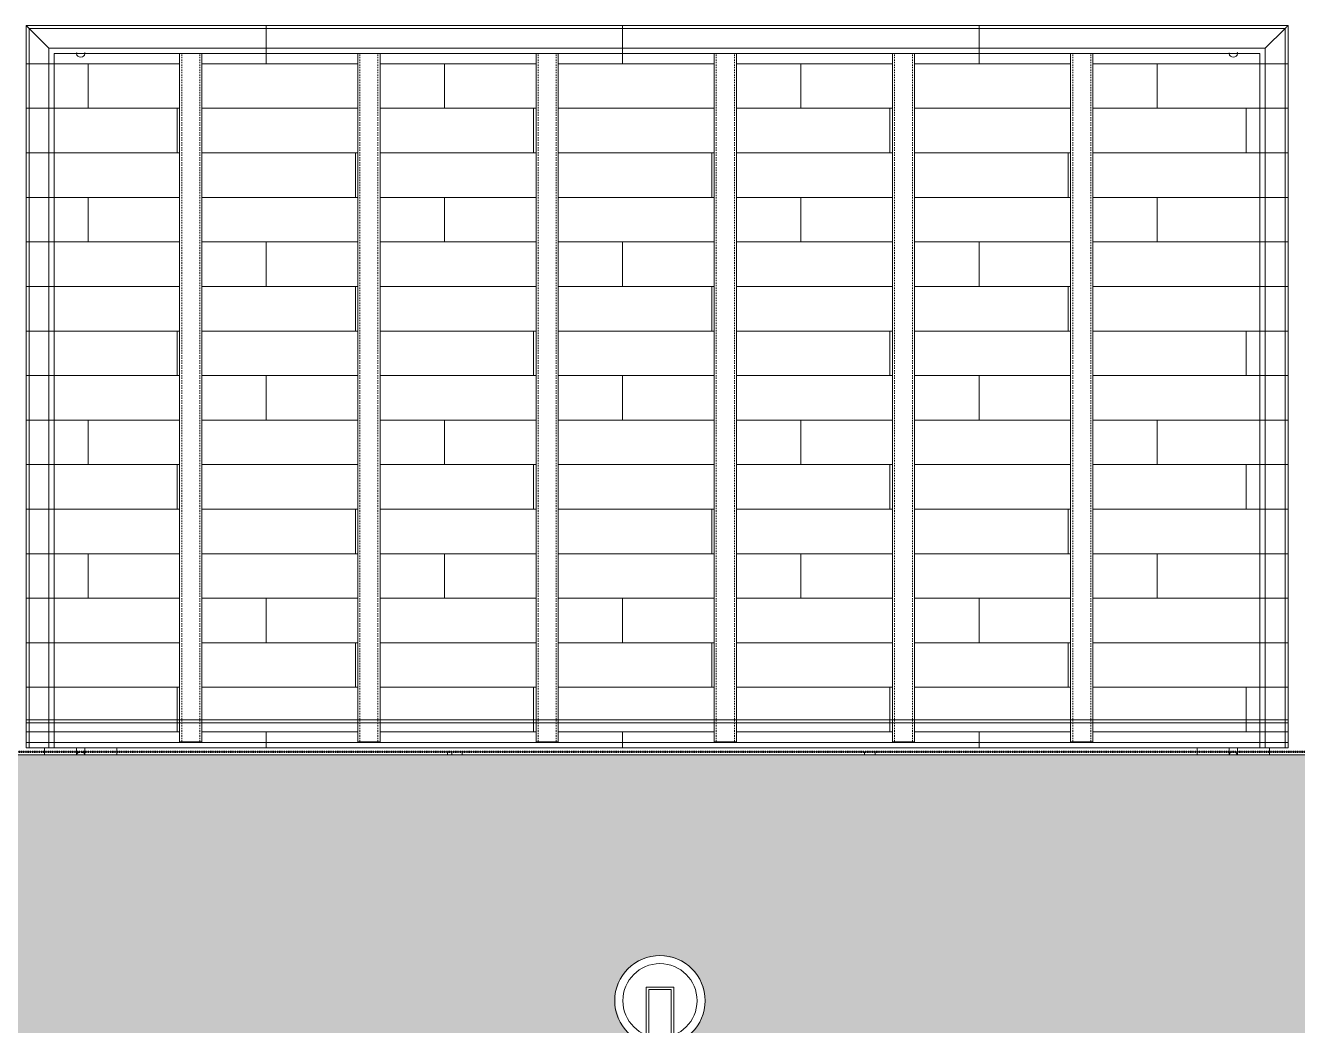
# Model space of a CAD drawing. Header units: inches. Extents: x -4235 to -464, y 9706 to 12338.
# Drawn here: x -3290.4 to -3176.2, y 12094 to 12183.8 of the extents above; entities that cross this region are included whole.
import ezdxf

# ---------------------------------------------------------------- set-up
doc = ezdxf.new("R2010")
doc.units = ezdxf.units.IN
doc.header["$MEASUREMENT"] = 0
doc.linetypes.add('Dash 1_16_', pattern=[0.125, 0.0625, -0.0625])
doc.linetypes.add('Hidden 1_8_', pattern=[0.1875, 0.125, -0.0625])
for name, color, linetype, lineweight in [('A-CLNG-3', 13, 'Continuous', 9), ('A-CLNG-PATT-1', 253, 'Continuous', 13), ('A-FLOR-3', 192, 'Continuous', 9), ('A-FLOR-PATT-1', 9, 'Continuous', 9), ('A-WALL-5', 113, 'Continuous', 9), ('C-PROP-LINE-1', 91, 'Dash 1_16_', 50), ('E-LITE-EQPM', 33, 'Continuous', 9), ('S-BEAM', 12, 'Continuous', 9), ('S-BEAM-1', 12, 'Hidden 1_8_', 9)]:
    doc.layers.add(name, color=color, linetype=linetype, lineweight=lineweight)

# ---------------------------------------------------------------- blocks, each defined once
blk = doc.blocks.new('VISA-OW2400-02-SASS - OW2400-L30K-MVOLT-V132-BACKGROUND - RCP - 1ST FLOOR')
at = {"layer": 'E-LITE-EQPM'}
for p, q in [((-3234.69, 12090.31), (-3234.69, 12097.46)), ((-3234.69, 12097.46), (-3232.19, 12097.46)), ((-3232.44, 12097.25), (-3234.44, 12097.25)), ((-3234.44, 12097.25), (-3234.44, 12091.47)), ((-3232.44, 12091.47), (-3232.44, 12097.25)), ((-3232.19, 12097.46), (-3232.19, 12090.31)), ((-3234.44, 12091.47), (-3232.44, 12091.47)), ((-3235.69, 12090.31), (-3235.69, 12090.56)), ((-3234.7, 12090.56), (-3235.69, 12090.56)), ((-3234.51, 12090.31), (-3234.39, 12090.75)), ((-3234.39, 12090.75), (-3232.48, 12090.75)), ((-3232.48, 12090.75), (-3232.36, 12090.31)), ((-3231.19, 12090.56), (-3232.18, 12090.56)), ((-3231.19, 12090.56), (-3231.19, 12090.31))]:
    blk.add_line(p, q, dxfattribs=at)
for radius, start, end in [(4.06, 90, 270), (3.33, 90, 270), (4.06, 270, 90), (3.33, 270, 90)]:
    blk.add_arc((-3233.44, 12096.25), radius, start, end, dxfattribs=at)
blk = doc.blocks.new('Walls 123 - Walls 1-2567745-BACKGROUND - RCP - 1ST FLOOR')
at = {"layer": 'A-WALL-5'}
for p, q in [((-3185.21, 12118.95), (-3185.21, 12118.59)), ((-3182.33, 12118.95), (-3182.33, 12118.59)), ((-3181.58, 12118.59), (-3181.58, 12118.95)), ((-3178.71, 12118.59), (-3178.71, 12118.95)), ((-3185.21, 12118.59), (-3185.21, 12118.35)), ((-3182.33, 12118.59), (-3182.33, 12118.35)), ((-3181.58, 12118.34), (-3181.58, 12118.59)), ((-3178.71, 12118.34), (-3178.71, 12118.59))]:
    blk.add_line(p, q, dxfattribs=at)
for centre, start_param, end_param in [((-3181.96, 12181.32), 2.994857, 3.141593), ((-3181.96, 12181.32), 3.19067, 6.234108), ((-3181.96, 12181.32), 0.094304, 0.261799), ((-3181.96, 12118.27), 2.698715, 2.879092), ((-3181.96, 12118.27), 2.356194, 2.61664), ((-3181.96, 12118.27), 2.094395, 2.354281), ((-3181.96, 12118.27), 1.832596, 2.092053), ((-3181.96, 12118.27), 1.696161, 1.829985), ((-3181.96, 12118.27), 1.570796, 1.696161), ((-3181.96, 12118.27), 1.445432, 1.568095), ((-3181.96, 12118.27), 1.308997, 1.445432), ((-3181.96, 12118.27), 1.047198, 1.30639), ((-3181.96, 12118.27), 0.785398, 1.044861), ((-3181.96, 12118.27), 0.523599, 0.783492), ((-3181.96, 12118.27), 0.261799, 0.522251)]:
    blk.add_ellipse(centre, major_axis=(0.375, 0), ratio=0.86769, start_param=start_param, end_param=end_param, dxfattribs=at)
blk = doc.blocks.new('Walls 124 - Walls 1-2567764-BACKGROUND - RCP - 1ST FLOOR')
at = {"layer": 'A-WALL-5'}
for p, q in [((-3288.7, 12118.95), (-3288.7, 12118.59)), ((-3285.83, 12118.95), (-3285.83, 12118.59)), ((-3285.08, 12118.59), (-3285.08, 12118.95)), ((-3282.2, 12118.59), (-3282.2, 12118.95)), ((-3288.7, 12118.59), (-3288.7, 12118.34)), ((-3285.83, 12118.59), (-3285.83, 12118.34)), ((-3285.08, 12118.34), (-3285.08, 12118.59)), ((-3282.2, 12118.34), (-3282.2, 12118.59))]:
    blk.add_line(p, q, dxfattribs=at)
for centre, start_param, end_param in [((-3285.45, 12181.32), 2.879793, 3.141593), ((-3285.45, 12181.32), 3.19067, 6.234108), ((-3285.45, 12181.32), 0, 0.261799), ((-3285.45, 12118.27), 2.698715, 2.879092), ((-3285.45, 12118.27), 2.356194, 2.61664), ((-3285.45, 12118.27), 2.094395, 2.354281), ((-3285.45, 12118.27), 1.832596, 2.092053), ((-3285.45, 12118.27), 1.696161, 1.829985), ((-3285.45, 12118.27), 1.570796, 1.696161), ((-3285.45, 12118.27), 1.445432, 1.568095), ((-3285.45, 12118.27), 1.308997, 1.445432), ((-3285.45, 12118.27), 1.047198, 1.30639), ((-3285.45, 12118.27), 0.785398, 1.044861), ((-3285.45, 12118.27), 0.523599, 0.783492), ((-3285.45, 12118.27), 0.261799, 0.512323)]:
    blk.add_ellipse(centre, major_axis=(0.375, 0), ratio=0.86769, start_param=start_param, end_param=end_param, dxfattribs=at)
blk = doc.blocks.new('Walls 125 - Walls 3-2567784-BACKGROUND - RCP - 1ST FLOOR')
at = {"layer": 'A-WALL-5'}
for p, q in [((-3290.36, 12183.84), (-3177.04, 12183.84)), ((-3290.36, 12121.48), (-3290.36, 12183.84)), ((-3177.04, 12183.84), (-3290.36, 12183.84)), ((-3290.36, 12183.84), (-3290.36, 12118.95)), ((-3290.36, 12183.84), (-3177.04, 12183.84)), ((-3290.36, 12121.48), (-3290.36, 12183.84)), ((-3290.09, 12183.57), (-3177.31, 12183.57)), ((-3290.09, 12183.57), (-3288.32, 12181.8)), ((-3288.32, 12181.8), (-3290.09, 12183.57)), ((-3290.09, 12183.57), (-3177.31, 12183.57)), ((-3290.09, 12121.48), (-3290.09, 12183.57)), ((-3290.09, 12121.48), (-3290.09, 12183.57)), ((-3179.08, 12181.8), (-3177.31, 12183.57)), ((-3177.31, 12183.57), (-3179.08, 12181.8)), ((-3177.31, 12183.57), (-3177.31, 12121.48)), ((-3177.31, 12183.57), (-3177.31, 12121.48)), ((-3177.04, 12183.84), (-3177.04, 12121.48)), ((-3177.04, 12183.84), (-3177.04, 12118.95)), ((-3177.04, 12183.84), (-3177.04, 12121.48)), ((-3288.32, 12181.8), (-3179.08, 12181.8)), ((-3288.32, 12181.8), (-3179.08, 12181.8)), ((-3288.32, 12121.48), (-3288.32, 12181.8)), ((-3288.32, 12121.48), (-3288.32, 12181.8)), ((-3179.08, 12181.8), (-3179.08, 12121.48)), ((-3179.08, 12181.8), (-3179.08, 12121.48)), ((-3285.83, 12181.31), (-3287.83, 12181.31)), ((-3287.83, 12181.31), (-3287.83, 12121.48)), ((-3287.83, 12181.31), (-3179.57, 12181.31)), ((-3287.83, 12118.95), (-3287.83, 12181.31)), ((-3285.08, 12181.31), (-3285.82, 12181.31)), ((-3276.57, 12181.31), (-3285.08, 12181.31)), ((-3276.38, 12181.31), (-3276.57, 12181.31)), ((-3274.76, 12181.31), (-3276.38, 12181.31)), ((-3274.57, 12181.31), (-3274.76, 12181.31)), ((-3260.57, 12181.31), (-3274.57, 12181.31)), ((-3260.38, 12181.31), (-3260.57, 12181.31)), ((-3258.76, 12181.31), (-3260.38, 12181.31)), ((-3258.57, 12181.31), (-3258.76, 12181.31)), ((-3244.57, 12181.31), (-3258.57, 12181.31)), ((-3244.38, 12181.31), (-3244.57, 12181.31)), ((-3242.76, 12181.31), (-3244.38, 12181.31)), ((-3242.57, 12181.31), (-3242.76, 12181.31)), ((-3228.57, 12181.31), (-3242.57, 12181.31)), ((-3228.38, 12181.31), (-3228.57, 12181.31)), ((-3226.76, 12181.31), (-3228.38, 12181.31)), ((-3226.57, 12181.31), (-3226.76, 12181.31)), ((-3212.57, 12181.31), (-3226.57, 12181.31)), ((-3212.38, 12181.31), (-3212.57, 12181.31)), ((-3210.76, 12181.31), (-3212.38, 12181.31)), ((-3210.57, 12181.31), (-3210.76, 12181.31)), ((-3196.57, 12181.31), (-3210.57, 12181.31)), ((-3196.38, 12181.31), (-3196.57, 12181.31)), ((-3194.76, 12181.31), (-3196.38, 12181.31)), ((-3194.57, 12181.31), (-3194.76, 12181.31)), ((-3182.33, 12181.31), (-3194.57, 12181.31)), ((-3181.59, 12181.31), (-3182.33, 12181.31)), ((-3179.57, 12181.31), (-3181.58, 12181.31)), ((-3179.57, 12118.95), (-3179.57, 12181.31)), ((-3179.57, 12181.31), (-3179.57, 12121.48)), ((-3290.36, 12121.48), (-3290.08, 12121.48)), ((-3290.36, 12121.48), (-3290.36, 12121.4)), ((-3290.36, 12121.47), (-3290.36, 12121.48)), ((-3290.36, 12121.48), (-3290.36, 12118.95)), ((-3290.36, 12121.48), (-3177.04, 12121.48)), ((-3290.36, 12121.21), (-3290.36, 12121.48)), ((-3290.36, 12121.45), (-3290.36, 12121.47)), ((-3290.36, 12121.4), (-3290.36, 12121.45)), ((-3290.36, 12119.44), (-3290.36, 12121.4)), ((-3290.36, 12121.4), (-3290.36, 12121.35)), ((-3290.36, 12121.35), (-3290.36, 12121.4)), ((-3290.36, 12119.44), (-3290.36, 12121.4)), ((-3290.36, 12121.35), (-3290.36, 12121.28)), ((-3290.36, 12121.21), (-3290.36, 12121.35)), ((-3290.36, 12121.28), (-3290.36, 12121.21)), ((-3290.36, 12121.21), (-3290.36, 12119.44)), ((-3290.36, 12119.44), (-3290.36, 12121.21)), ((-3290.36, 12121.21), (-3287.83, 12121.21)), ((-3290.36, 12121.21), (-3290.08, 12121.21)), ((-3290.36, 12119.44), (-3290.36, 12121.21)), ((-3290.22, 12121.48), (-3290.16, 12121.48)), ((-3290.16, 12121.48), (-3290.09, 12121.48)), ((-3290.09, 12118.95), (-3290.09, 12121.48)), ((-3290.09, 12121.21), (-3290.09, 12121.48)), ((-3290.09, 12119.44), (-3290.09, 12121.21)), ((-3290.08, 12121.48), (-3288.32, 12121.48)), ((-3290.08, 12121.48), (-3288.32, 12121.48)), ((-3290.08, 12121.21), (-3288.32, 12121.21)), ((-3288.32, 12121.48), (-3287.83, 12121.48)), ((-3288.32, 12121.48), (-3287.83, 12121.48)), ((-3288.32, 12118.95), (-3288.32, 12121.48)), ((-3288.32, 12118.95), (-3288.32, 12121.48)), ((-3288.32, 12121.21), (-3287.83, 12121.21)), ((-3287.83, 12121.48), (-3276.56, 12121.48)), ((-3287.83, 12121.48), (-3276.56, 12121.48)), ((-3287.83, 12121.4), (-3287.83, 12121.35)), ((-3287.83, 12121.35), (-3287.83, 12121.28)), ((-3287.83, 12121.28), (-3287.83, 12121.21)), ((-3287.83, 12121.21), (-3179.57, 12121.21)), ((-3287.83, 12121.21), (-3276.56, 12121.21)), ((-3287.83, 12121.21), (-3287.83, 12119.44)), ((-3274.57, 12121.48), (-3260.56, 12121.48)), ((-3274.57, 12121.48), (-3260.56, 12121.48)), ((-3274.57, 12121.21), (-3260.56, 12121.21)), ((-3258.57, 12121.48), (-3244.56, 12121.48)), ((-3258.57, 12121.48), (-3244.56, 12121.48)), ((-3258.57, 12121.21), (-3244.56, 12121.21)), ((-3242.57, 12121.48), (-3228.56, 12121.48)), ((-3242.57, 12121.48), (-3228.56, 12121.48)), ((-3242.57, 12121.21), (-3228.56, 12121.21)), ((-3226.57, 12121.48), (-3212.56, 12121.48)), ((-3226.57, 12121.48), (-3212.56, 12121.48)), ((-3226.57, 12121.21), (-3212.56, 12121.21)), ((-3210.57, 12121.48), (-3196.56, 12121.48)), ((-3210.57, 12121.48), (-3196.56, 12121.48)), ((-3210.57, 12121.21), (-3196.56, 12121.21)), ((-3194.57, 12121.48), (-3179.57, 12121.48)), ((-3194.57, 12121.48), (-3179.57, 12121.48)), ((-3194.57, 12121.21), (-3179.57, 12121.21)), ((-3179.57, 12121.48), (-3179.08, 12121.48)), ((-3179.57, 12121.48), (-3179.08, 12121.48)), ((-3179.57, 12121.4), (-3179.57, 12121.35)), ((-3179.57, 12121.34), (-3179.57, 12121.28)), ((-3179.57, 12121.28), (-3179.57, 12119.44)), ((-3179.57, 12121.21), (-3177.04, 12121.21)), ((-3179.57, 12121.21), (-3179.08, 12121.21)), ((-3179.08, 12121.48), (-3177.31, 12121.48)), ((-3179.08, 12121.48), (-3177.24, 12121.48)), ((-3179.08, 12121.48), (-3179.08, 12118.95)), ((-3179.08, 12121.48), (-3179.08, 12118.95)), ((-3179.08, 12121.21), (-3177.31, 12121.21)), ((-3177.31, 12121.48), (-3177.04, 12121.48)), ((-3177.31, 12121.48), (-3177.31, 12118.95)), ((-3177.31, 12121.48), (-3177.31, 12121.21)), ((-3177.31, 12121.21), (-3177.04, 12121.21)), ((-3177.31, 12121.21), (-3177.31, 12119.44)), ((-3177.24, 12121.48), (-3177.18, 12121.48)), ((-3177.04, 12118.95), (-3177.04, 12121.48)), ((-3177.04, 12121.48), (-3177.04, 12121.45)), ((-3177.04, 12121.47), (-3177.04, 12121.48)), ((-3177.04, 12121.48), (-3177.04, 12121.21)), ((-3177.04, 12121.45), (-3177.04, 12121.47)), ((-3177.04, 12121.45), (-3177.04, 12121.21)), ((-3177.04, 12121.4), (-3177.04, 12121.45)), ((-3177.04, 12121.28), (-3177.04, 12121.4)), ((-3177.04, 12121.4), (-3177.04, 12119.44)), ((-3177.04, 12121.4), (-3177.04, 12119.44)), ((-3177.04, 12121.21), (-3177.04, 12121.28)), ((-3177.04, 12121.21), (-3177.04, 12119.44)), ((-3177.04, 12119.44), (-3177.04, 12121.21)), ((-3177.04, 12121.21), (-3177.04, 12119.44)), ((-3290.36, 12118.95), (-3290.36, 12119.44)), ((-3290.36, 12118.95), (-3290.36, 12119.44)), ((-3290.36, 12118.95), (-3290.36, 12119.44)), ((-3177.04, 12118.95), (-3290.36, 12118.95)), ((-3290.23, 12118.95), (-3290.36, 12118.95)), ((-3290.36, 12118.95), (-3290.16, 12118.95)), ((-3287.83, 12118.95), (-3290.36, 12118.95)), ((-3290.34, 12119.44), (-3287.83, 12119.44)), ((-3290.34, 12119.44), (-3287.83, 12119.44)), ((-3290.28, 12118.95), (-3290.09, 12118.95)), ((-3290.28, 12118.95), (-3290.09, 12118.95)), ((-3290.09, 12118.95), (-3290.23, 12118.95)), ((-3290.16, 12118.95), (-3290.09, 12118.95)), ((-3290.09, 12118.95), (-3290.09, 12119.44)), ((-3288.32, 12118.95), (-3290.09, 12118.95)), ((-3290.09, 12118.95), (-3288.32, 12118.95)), ((-3290.08, 12118.95), (-3288.32, 12118.95)), ((-3290.08, 12118.95), (-3288.32, 12118.95)), ((-3288.32, 12118.95), (-3287.83, 12118.95)), ((-3288.32, 12118.95), (-3287.83, 12118.95)), ((-3287.83, 12119.44), (-3179.57, 12119.44)), ((-3287.83, 12119.44), (-3179.57, 12119.44)), ((-3287.83, 12119.44), (-3287.83, 12118.95)), ((-3287.83, 12118.95), (-3179.57, 12118.95)), ((-3179.57, 12119.44), (-3177.06, 12119.44)), ((-3179.57, 12119.44), (-3177.06, 12119.44)), ((-3179.57, 12119.44), (-3179.57, 12118.95)), ((-3179.57, 12118.95), (-3179.08, 12118.95)), ((-3177.04, 12118.95), (-3179.57, 12118.95)), ((-3179.57, 12118.95), (-3179.08, 12118.95)), ((-3179.08, 12118.95), (-3177.12, 12118.95)), ((-3179.08, 12118.95), (-3177.31, 12118.95)), ((-3177.31, 12118.95), (-3179.08, 12118.95)), ((-3179.08, 12118.95), (-3177.12, 12118.95)), ((-3177.31, 12119.44), (-3177.31, 12118.95)), ((-3177.31, 12118.95), (-3177.17, 12118.95)), ((-3177.05, 12118.95), (-3177.31, 12118.95)), ((-3177.17, 12118.95), (-3177.04, 12118.95)), ((-3177.04, 12118.95), (-3177.05, 12118.95)), ((-3177.04, 12119.44), (-3177.04, 12118.95)), ((-3177.04, 12119.44), (-3177.04, 12118.95)), ((-3177.04, 12119.44), (-3177.04, 12118.95))]:
    blk.add_line(p, q, dxfattribs=at)
for points, knots in [([(-3290.36, 12183.84), (-3290.36, 12183.84), (-3290.36, 12183.83), (-3290.34, 12183.82), (-3290.33, 12183.8), (-3290.31, 12183.79), (-3290.29, 12183.77), (-3290.28, 12183.76), (-3290.26, 12183.73), (-3290.23, 12183.71), (-3290.21, 12183.69), (-3290.19, 12183.67), (-3290.15, 12183.63), (-3290.11, 12183.59), (-3290.09, 12183.57)], [0, 0, 0, 0, 0.166667, 0.25, 0.333333, 0.416667, 0.458333, 0.5, 0.583333, 0.666667, 0.708333, 0.75, 0.833333, 1, 1, 1, 1]), ([(-3290.16, 12183.64), (-3290.17, 12183.65), (-3290.19, 12183.67), (-3290.22, 12183.7), (-3290.24, 12183.72), (-3290.26, 12183.74), (-3290.28, 12183.76), (-3290.29, 12183.77), (-3290.31, 12183.79), (-3290.33, 12183.8), (-3290.34, 12183.82), (-3290.35, 12183.83), (-3290.35, 12183.83)], [0.1666667, 0.1666667, 0.1666667, 0.1666667, 0.25, 0.3333333, 0.375, 0.4166667, 0.5, 0.5416667, 0.5833333, 0.6666667, 0.75, 0.8333333, 0.8333333, 0.8333333, 0.8333333]), ([(-3177.31, 12183.57), (-3177.29, 12183.59), (-3177.25, 12183.63), (-3177.2, 12183.67), (-3177.18, 12183.7), (-3177.16, 12183.72), (-3177.14, 12183.74), (-3177.12, 12183.76), (-3177.1, 12183.77), (-3177.09, 12183.79), (-3177.07, 12183.8), (-3177.06, 12183.82), (-3177.04, 12183.83), (-3177.04, 12183.84), (-3177.04, 12183.84)], [-1, -1, -1, -1, -0.833333, -0.75, -0.666667, -0.625, -0.583333, -0.5, -0.458333, -0.416667, -0.333333, -0.25, -0.166667, 0, 0, 0, 0]), ([(-3177.04, 12183.84), (-3177.04, 12183.84), (-3177.04, 12183.83), (-3177.06, 12183.82), (-3177.07, 12183.8), (-3177.09, 12183.79), (-3177.1, 12183.77), (-3177.12, 12183.76), (-3177.14, 12183.74), (-3177.16, 12183.72), (-3177.18, 12183.7), (-3177.2, 12183.67), (-3177.25, 12183.63), (-3177.29, 12183.59), (-3177.31, 12183.57)], [-1, -1, -1, -1, -0.833333, -0.75, -0.666667, -0.583333, -0.541667, -0.5, -0.416667, -0.375, -0.333333, -0.25, -0.166667, 0, 0, 0, 0])]:
    blk.add_open_spline(points, degree=3, knots=knots, dxfattribs=at)
for points in [[(-3290.35, 12183.83), (-3290.36, 12183.84), (-3290.36, 12183.84), (-3290.36, 12183.84)], [(-3290.09, 12183.57), (-3290.11, 12183.59), (-3290.14, 12183.61), (-3290.16, 12183.64)]]:
    blk.add_open_spline(points, degree=3, dxfattribs=at)
blk = doc.blocks.new('CISC HSS Rectangular_CSA G40_21_ - HS102x51x4_8-V138-BACKGROUND - RCP - 1ST FLOOR')
at = {"layer": 'S-BEAM'}
for p, q in [((-30.9, 1), (28.92, 1)), ((-30.9, 1), (-30.9, 0.62)), ((-30.9, 0.82), (-30.9, 1)), ((-30.9, 0.62), (-30.9, 0.82)), ((-30.9, 0.62), (-30.9, 0.81)), ((-30.9, 0.81), (-30.9, 0.76)), ((-30.9, 0.76), (-30.9, 0.62)), ((-30.9, 0.62), (-30.9, -0.62)), ((-30.9, 0.62), (-30.9, -0.62)), ((28.92, 1), (30.9, 1)), ((30.9, 0.62), (30.9, 1)), ((30.9, -0.62), (30.9, 0.62)), ((-30.9, -0.62), (-30.9, -1)), ((-30.9, -0.82), (-30.9, -0.62)), ((-30.9, -0.62), (-30.9, -0.81)), ((-30.9, -0.81), (-30.9, -0.62)), ((-30.9, -1), (-30.9, -0.82)), ((28.92, -1), (-30.9, -1)), ((30.9, -1), (28.92, -1)), ((30.9, -1), (30.9, -0.62))]:
    blk.add_line(p, q, dxfattribs=at)
at = {"layer": 'S-BEAM-1'}
for p, q in [((28.92, 0.81), (-30.9, 0.81)), ((30.9, 0.81), (28.92, 0.81)), ((28.92, -0.81), (-30.9, -0.81)), ((30.9, -0.81), (28.92, -0.81))]:
    blk.add_line(p, q, dxfattribs=at)
blk = doc.blocks.new('CISC HSS Rectangular_CSA G40_21_ - HS102x51x4_8-V139-BACKGROUND - RCP - 1ST FLOOR')
at = {"layer": 'S-BEAM'}
for p, q in [((-30.9, 1), (28.92, 1)), ((-30.9, 1), (-30.9, 0.62)), ((-30.9, 0.89), (-30.9, 1)), ((-30.9, 0.82), (-30.9, 0.89)), ((-30.9, 0.62), (-30.9, 0.82)), ((-30.9, 0.62), (-30.9, 0.81)), ((-30.9, 0.81), (-30.9, 0.62)), ((-30.9, 0.62), (-30.9, -0.62)), ((-30.9, 0.62), (-30.9, -0.62)), ((28.92, 1), (30.9, 1)), ((30.9, 0.62), (30.9, 1)), ((30.9, -0.62), (30.9, 0.62)), ((-30.9, -0.62), (-30.9, -1)), ((-30.9, -0.82), (-30.9, -0.62)), ((-30.9, -0.62), (-30.9, -0.81)), ((-30.9, -0.81), (-30.9, -0.62)), ((-30.9, -1), (-30.9, -0.82)), ((28.92, -1), (-30.9, -1)), ((30.9, -1), (28.92, -1)), ((30.9, -1), (30.9, -0.62))]:
    blk.add_line(p, q, dxfattribs=at)
at = {"layer": 'S-BEAM-1'}
for p, q in [((28.92, 0.81), (-30.9, 0.81)), ((30.9, 0.81), (28.92, 0.81)), ((28.92, -0.81), (-30.9, -0.81)), ((30.9, -0.81), (28.92, -0.81))]:
    blk.add_line(p, q, dxfattribs=at)
blk = doc.blocks.new('CISC HSS Rectangular_CSA G40_21_ - HS102x51x4_8-V140-BACKGROUND - RCP - 1ST FLOOR')
at = {"layer": 'S-BEAM'}
for p, q in [((-30.9, 1), (28.92, 1)), ((-30.9, 1), (-30.9, 0.62)), ((-30.9, 0.82), (-30.9, 1)), ((-30.9, 0.62), (-30.9, 0.82)), ((-30.9, 0.62), (-30.9, 0.81)), ((-30.9, 0.81), (-30.9, 0.62)), ((-30.9, 0.62), (-30.9, -0.62)), ((-30.9, 0.62), (-30.9, -0.62)), ((28.92, 1), (30.9, 1)), ((30.9, 0.62), (30.9, 1)), ((30.9, -0.62), (30.9, 0.62)), ((-30.9, -0.62), (-30.9, -1)), ((-30.9, -0.82), (-30.9, -0.62)), ((-30.9, -0.62), (-30.9, -0.81)), ((-30.9, -0.81), (-30.9, -0.62)), ((-30.9, -1), (-30.9, -0.82)), ((28.92, -1), (-30.9, -1)), ((30.9, -1), (28.92, -1)), ((30.9, -1), (30.9, -0.62))]:
    blk.add_line(p, q, dxfattribs=at)
at = {"layer": 'S-BEAM-1'}
for p, q in [((28.92, 0.81), (-30.9, 0.81)), ((30.9, 0.81), (28.92, 0.81)), ((28.92, -0.81), (-30.9, -0.81)), ((30.9, -0.81), (28.92, -0.81))]:
    blk.add_line(p, q, dxfattribs=at)
blk = doc.blocks.new('Family - ___-2835860-BACKGROUND - RCP - 1ST FLOOR')
at = {"layer": 'C-PROP-LINE-1'}
blk.add_line((-2636.92, 12118.59), (-3860.72, 12118.59), dxfattribs=at)
blk = doc.blocks.new('Family - ___-2835932-BACKGROUND - RCP - 1ST FLOOR')
at = {"layer": 'C-PROP-LINE-1'}
blk.add_line((-2067.92, 12118.59), (-3860.72, 12118.59), dxfattribs=at)

msp = doc.modelspace()

# ---------------------------------------------------------------- hatches: boundary and pattern name
at = {"layer": 'A-CLNG-PATT-1'}
h = msp.add_hatch(dxfattribs=at)
h.set_pattern_fill('FP_26', color=256, style=0, pattern_type=2)
h.set_pattern_definition([(180, (-1924.063, 10432.851), (5e-16, 4), []), (90, (-1924.063, 10432.851), (8, 8), [4, -28]), (90, (-1940.063, 10436.851), (8, 8), [4, -28])])
h.paths.add_polyline_path([(-3851.85, 9980.44), (-3759.65, 9980.44), (-3759.65, 10009.09), (-3770.72, 10009.09), (-3770.72, 10008.46), (-3808.75, 10008.46), (-3808.75, 10009.09), (-3831.82, 10009.09), (-3860.47, 9980.44)], flags=0)
h.paths.add_polyline_path([(-3681.65, 9980.44), (-2694.32, 9980.44), (-2694.32, 10009.09), (-2717.72, 10009.09), (-2717.72, 10008.09), (-2746.72, 10008.09), (-2746.72, 10009.09), (-2772.51, 10009.09), (-2772.51, 10008.46), (-2810.54, 10008.46), (-2810.54, 10009.09), (-2810.91, 10009.09), (-2810.91, 10008.46), (-2848.94, 10008.46), (-2848.94, 10009.09), (-2850.26, 10009.09), (-2850.26, 10008.18), (-2886.39, 10008.18), (-2886.39, 10009.09), (-2896.09, 10009.09), (-2896.09, 10009.02), (-2895.09, 10009.02), (-2895.09, 10008.22), (-2896.09, 10008.18), (-2896.09, 10006.37), (-2895.95, 10006.34), (-2894.73, 10005.64), (-2893.82, 10004.56), (-2893.34, 10003.11), (-2893.34, 10001.83), (-2893.82, 10000.5), (-2894.77, 9999.4), (-2895.95, 9998.72), (-2897.34, 9998.48), (-2898.72, 9998.72), (-2899.94, 9999.43), (-2900.85, 10000.5), (-2901.33, 10001.95), (-2901.33, 10003.24), (-2900.85, 10004.56), (-2899.9, 10005.66), (-2898.72, 10006.34), (-2898.59, 10006.37), (-2898.59, 10008.22), (-2899.59, 10008.22), (-2899.59, 10009.02), (-2898.59, 10009.02), (-2898.59, 10009.09), (-2972.46, 10009.09), (-2972.46, 10009.02), (-2971.46, 10009.02), (-2971.46, 10008.22), (-2972.46, 10008.22), (-2972.46, 10006.37), (-2972.32, 10006.34), (-2971.1, 10005.64), (-2970.2, 10004.56), (-2969.72, 10003.11), (-2969.72, 10001.83), (-2970.2, 10000.5), (-2971.14, 9999.4), (-2972.32, 9998.72), (-2973.71, 9998.48), (-2975.1, 9998.72), (-2976.32, 9999.43), (-2977.22, 10000.5), (-2977.71, 10001.95), (-2977.71, 10003.24), (-2977.22, 10004.56), (-2976.28, 10005.66), (-2975.1, 10006.34), (-2974.96, 10006.37), (-2974.96, 10008.22), (-2975.96, 10008.22), (-2975.96, 10009.02), (-2974.96, 10009.02), (-2974.96, 10009.09), (-2984.66, 10009.09), (-2984.66, 10008.18), (-3020.79, 10008.18), (-3020.79, 10009.09), (-3022.11, 10009.09), (-3022.11, 10008.46), (-3060.14, 10008.46), (-3060.14, 10009.09), (-3103.16, 10009.09), (-3103.16, 10008.09), (-3132.16, 10008.09), (-3132.16, 10009.09), (-3141.09, 10009.09), (-3141.09, 10008.09), (-3170.09, 10008.09), (-3170.09, 10009.09), (-3214.11, 10009.09), (-3214.11, 10008.46), (-3252.14, 10008.46), (-3252.14, 10009.09), (-3253.46, 10009.09), (-3253.46, 10008.18), (-3289.59, 10008.18), (-3289.59, 10009.09), (-3299.29, 10009.09), (-3299.29, 10009.02), (-3298.29, 10009.02), (-3298.29, 10008.22), (-3299.29, 10008.22), (-3299.29, 10006.37), (-3299.15, 10006.34), (-3297.93, 10005.64), (-3297.02, 10004.56), (-3296.54, 10003.11), (-3296.54, 10001.83), (-3297.09, 10000.42), (-3297.97, 9999.4), (-3299.15, 9998.72), (-3300.59, 9998.49), (-3301.92, 9998.72), (-3303.14, 9999.43), (-3304.05, 10000.5), (-3304.53, 10001.95), (-3304.53, 10003.24), (-3304.05, 10004.56), (-3303.1, 10005.66), (-3301.92, 10006.34), (-3301.79, 10006.37), (-3301.79, 10008.22), (-3302.79, 10008.22), (-3302.79, 10009.02), (-3301.79, 10009.02), (-3301.79, 10009.09), (-3367.4, 10009.09), (-3367.4, 10008.46), (-3405.42, 10008.46), (-3405.42, 10009.09), (-3479.69, 10009.09), (-3479.69, 10008.09), (-3508.69, 10008.09), (-3508.69, 10009.09), (-3681.65, 10009.09), (-3681.65, 9995.25)], flags=0)
h.paths.add_polyline_path([(-2687.42, 9980.44), (-2637.67, 9980.44), (-2637.67, 9998.05), (-2638.24, 9997.72), (-2639.62, 9997.48), (-2641.01, 9997.72), (-2642.23, 9998.43), (-2643.14, 9999.5), (-2643.62, 10000.95), (-2643.62, 10002.24), (-2643.14, 10003.56), (-2642.19, 10004.66), (-2641.01, 10005.34), (-2640.87, 10005.37), (-2640.87, 10007.22), (-2641.87, 10007.22), (-2641.87, 10008.02), (-2640.87, 10008.02), (-2640.87, 10008.09), (-2638.37, 10008.09), (-2638.37, 10008.02), (-2637.67, 10008.02), (-2637.67, 10009.09), (-2692.57, 10009.09), (-2692.57, 9980.44)], flags=0)
h.paths.add_polyline_path([(-2522.97, 9980.44), (-2067.8, 9980.44), (-2096.45, 10009.09), (-2119.71, 10009.09), (-2119.71, 10008.46), (-2157.74, 10008.46), (-2157.74, 10009.09), (-2273.31, 10009.09), (-2273.31, 10008.46), (-2311.34, 10008.46), (-2311.34, 10009.09), (-2312.66, 10009.09), (-2312.66, 10008.18), (-2348.79, 10008.18), (-2348.79, 10009.09), (-2358.49, 10009.09), (-2358.49, 10009.02), (-2357.49, 10009.02), (-2357.49, 10008.22), (-2358.49, 10008.22), (-2358.49, 10006.37), (-2358.35, 10006.34), (-2357.13, 10005.64), (-2356.22, 10004.56), (-2355.74, 10003.11), (-2355.74, 10001.83), (-2356.22, 10000.5), (-2357.17, 9999.4), (-2358.35, 9998.72), (-2359.74, 9998.48), (-2361.12, 9998.72), (-2362.34, 9999.43), (-2363.25, 10000.5), (-2363.73, 10001.95), (-2363.73, 10003.24), (-2363.25, 10004.56), (-2362.3, 10005.66), (-2361.12, 10006.34), (-2360.99, 10006.37), (-2360.99, 10008.22), (-2361.99, 10008.22), (-2361.99, 10009.02), (-2360.99, 10009.02), (-2360.99, 10009.09), (-2407.71, 10009.09), (-2407.71, 10008.46), (-2445.74, 10008.46), (-2445.74, 10009.09), (-2522.97, 10009.09), (-2522.97, 9989.06)], flags=0)
h.paths.add_polyline_path([(-3681.62, 9995.64), (-3681.62, 10008.64), (-3521.62, 10008.64), (-3521.62, 9995.64), (-3668.08, 9995.64)], flags=0)
h.paths.add_polyline_path([(-3412.12, 9995.64), (-3476.12, 9995.64), (-3476.12, 10008.64), (-3412.12, 10008.64), (-3412.12, 9996.98)], flags=0)
h.paths.add_polyline_path([(-2637.67, 10005.02), (-2637.68, 10007.22), (-2638.37, 10007.22), (-2638.37, 10005.37), (-2638.24, 10005.34)], flags=0)
h.paths.add_polyline_path([(-3375.14, 10822.49), (-3366.39, 10822.49), (-3366.39, 10823.4), (-3330.26, 10823.4), (-3330.26, 10822.49), (-3328.94, 10822.49), (-3328.94, 10823.11), (-3290.91, 10823.11), (-3290.91, 10822.49), (-3290.54, 10822.49), (-3290.54, 10823.11), (-3252.51, 10823.11), (-3252.51, 10822.49), (-3245.69, 10822.49), (-3245.69, 10823.49), (-3216.69, 10823.49), (-3216.69, 10822.49), (-3175.34, 10822.49), (-3175.34, 10823.11), (-3137.31, 10823.11), (-3137.31, 10822.49), (-3136.94, 10822.49), (-3136.94, 10823.11), (-3098.91, 10823.11), (-3098.91, 10822.49), (-3097.59, 10822.49), (-3097.59, 10823.4), (-3061.46, 10823.4), (-3061.46, 10822.49), (-3051.76, 10822.49), (-3051.76, 10822.56), (-3052.76, 10822.56), (-3052.76, 10823.36), (-3051.76, 10823.36), (-3051.76, 10825.21), (-3051.9, 10825.23), (-3053.12, 10825.94), (-3054.02, 10827.02), (-3054.51, 10828.47), (-3054.51, 10829.75), (-3054.02, 10831.07), (-3053.08, 10832.18), (-3051.82, 10832.87), (-3050.51, 10833.1), (-3049.12, 10832.86), (-3047.9, 10832.15), (-3047, 10831.07), (-3046.52, 10829.62), (-3046.52, 10828.34), (-3047, 10827.02), (-3047.94, 10825.92), (-3049.12, 10825.23), (-3049.26, 10825.21), (-3049.26, 10823.36), (-3048.26, 10823.36), (-3048.26, 10822.56), (-3049.26, 10822.56), (-3049.26, 10822.49), (-3019.49, 10822.49), (-3019.49, 10823.49), (-2990.49, 10823.49), (-2990.49, 10822.49), (-2983.34, 10822.49), (-2983.34, 10823.11), (-2945.31, 10823.11), (-2945.31, 10822.49), (-2879.39, 10822.49), (-2879.39, 10822.56), (-2880.39, 10822.56), (-2880.39, 10823.36), (-2879.39, 10823.36), (-2879.39, 10825.21), (-2879.52, 10825.23), (-2880.74, 10825.94), (-2881.65, 10827.02), (-2882.13, 10828.47), (-2882.13, 10829.75), (-2881.65, 10831.07), (-2880.7, 10832.18), (-2879.52, 10832.86), (-2878.14, 10833.1), (-2876.75, 10832.86), (-2875.53, 10832.15), (-2874.62, 10831.07), (-2874.14, 10829.62), (-2874.14, 10828.34), (-2874.62, 10827.02), (-2875.57, 10825.92), (-2876.75, 10825.23), (-2876.89, 10825.21), (-2876.89, 10823.36), (-2875.89, 10823.36), (-2875.89, 10822.56), (-2876.89, 10822.56), (-2876.89, 10822.49), (-2867.19, 10822.49), (-2867.19, 10823.4), (-2831.06, 10823.4), (-2831.06, 10822.49), (-2829.74, 10822.49), (-2829.74, 10823.11), (-2791.71, 10823.11), (-2791.71, 10822.49), (-2748.69, 10822.49), (-2748.69, 10823.49), (-2719.69, 10823.49), (-2719.69, 10822.49), (-2710.29, 10822.49), (-2710.29, 10823.49), (-2681.29, 10823.49), (-2681.29, 10822.49), (-2637.74, 10822.49), (-2637.74, 10823.11), (-2599.71, 10823.11), (-2599.71, 10822.49), (-2598.39, 10822.49), (-2598.39, 10823.4), (-2562.26, 10823.4), (-2562.26, 10822.49), (-2552.56, 10822.49), (-2552.56, 10822.56), (-2553.56, 10822.56), (-2553.56, 10823.36), (-2552.56, 10823.36), (-2552.56, 10825.21), (-2552.7, 10825.23), (-2553.92, 10825.94), (-2554.82, 10827.02), (-2555.31, 10828.47), (-2555.31, 10829.75), (-2554.82, 10831.07), (-2553.88, 10832.18), (-2552.7, 10832.86), (-2551.31, 10833.1), (-2549.92, 10832.86), (-2548.7, 10832.15), (-2547.8, 10831.07), (-2547.32, 10829.62), (-2547.32, 10828.34), (-2547.8, 10827.02), (-2548.74, 10825.92), (-2549.92, 10825.23), (-2550.06, 10825.21), (-2550.06, 10823.36), (-2549.06, 10823.36), (-2549.06, 10822.56), (-2550.06, 10822.56), (-2550.06, 10822.49), (-2445.74, 10822.49), (-2445.74, 10823.11), (-2407.71, 10823.11), (-2407.71, 10822.49), (-2407.34, 10822.49), (-2407.34, 10823.11), (-2369.31, 10823.11), (-2369.31, 10822.49), (-2361.17, 10822.49), (-2361.17, 10822.56), (-2362.17, 10822.56), (-2362.17, 10823.36), (-2361.17, 10823.36), (-2361.17, 10825.21), (-2361.31, 10825.23), (-2362.53, 10825.94), (-2363.44, 10827.02), (-2363.92, 10828.47), (-2363.92, 10829.75), (-2363.44, 10831.07), (-2362.49, 10832.18), (-2361.31, 10832.86), (-2359.92, 10833.1), (-2358.54, 10832.86), (-2357.32, 10832.15), (-2356.41, 10831.07), (-2355.93, 10829.62), (-2355.93, 10828.34), (-2356.41, 10827.02), (-2357.36, 10825.92), (-2358.54, 10825.23), (-2358.67, 10825.21), (-2358.67, 10823.36), (-2357.67, 10823.36), (-2357.67, 10822.56), (-2358.67, 10822.56), (-2358.67, 10822.49), (-2348.97, 10822.49), (-2348.97, 10823.4), (-2312.85, 10823.4), (-2312.85, 10822.49), (-2311.52, 10822.49), (-2311.52, 10823.11), (-2273.5, 10823.11), (-2273.5, 10822.49), (-2176.75, 10822.49), (-2176.75, 10823.11), (-2138.72, 10823.11), (-2138.72, 10822.49), (-2099.07, 10822.49), (-2099.01, 10822.64), (-2098.78, 10822.71), (-2097.89, 10822.76), (-2097.89, 10825.21), (-2098.86, 10825.28), (-2099.01, 10825.34), (-2099.07, 10825.49), (-2097.57, 10825.49), (-2097.57, 10851.14), (-3400.17, 10851.14), (-3400.17, 10822.49), (-3378.59, 10822.49), (-3378.59, 10822.56), (-3379.59, 10822.56), (-3379.59, 10823.36), (-3378.59, 10823.36), (-3378.59, 10825.21), (-3378.72, 10825.23), (-3379.94, 10825.94), (-3380.85, 10827.02), (-3381.33, 10828.47), (-3381.33, 10829.75), (-3380.85, 10831.07), (-3379.9, 10832.18), (-3378.72, 10832.86), (-3377.34, 10833.1), (-3375.95, 10832.86), (-3374.73, 10832.15), (-3373.82, 10831.07), (-3373.34, 10829.62), (-3373.34, 10828.34), (-3373.82, 10827.02), (-3374.77, 10825.92), (-3375.95, 10825.23), (-3376.09, 10825.21), (-3376.09, 10823.36), (-3375.09, 10823.36), (-3375.09, 10822.56), (-3376.09, 10822.56), (-3376.09, 10822.49), (-3375.16, 10822.49)], flags=0)
h.paths.add_polyline_path([(-2096.82, 10822.49), (-2096.45, 10822.49), (-2067.8, 10851.14), (-2096.82, 10851.14), (-2096.82, 10823.99), (-2097.57, 10823.99), (-2097.57, 10822.49)], flags=0)
h.paths.add_polyline_path([(-3400.17, 11247.64), (-2097.57, 11247.64), (-2097.57, 11273.29), (-2099.07, 11273.29), (-2099.01, 11273.44), (-2098.78, 11273.51), (-2097.89, 11273.56), (-2097.89, 11276.01), (-2098.86, 11276.08), (-2099.03, 11276.18), (-2099.07, 11276.29), (-2138.91, 11276.29), (-2138.91, 11275.66), (-2176.94, 11275.66), (-2176.94, 11276.29), (-2273.31, 11276.29), (-2273.31, 11275.66), (-2311.34, 11275.66), (-2311.34, 11276.29), (-2312.66, 11276.29), (-2312.66, 11275.38), (-2348.79, 11275.38), (-2348.79, 11276.29), (-2358.49, 11276.29), (-2358.49, 11276.22), (-2357.49, 11276.22), (-2357.49, 11275.42), (-2358.49, 11275.42), (-2358.49, 11273.57), (-2358.35, 11273.54), (-2357.13, 11272.84), (-2356.22, 11271.76), (-2355.74, 11270.31), (-2355.74, 11269.03), (-2356.22, 11267.7), (-2357.17, 11266.6), (-2358.35, 11265.92), (-2359.74, 11265.68), (-2361.12, 11265.92), (-2362.34, 11266.63), (-2363.25, 11267.7), (-2363.73, 11269.15), (-2363.73, 11270.44), (-2363.25, 11271.76), (-2362.3, 11272.86), (-2361.12, 11273.54), (-2360.99, 11273.57), (-2360.99, 11275.42), (-2361.99, 11275.42), (-2361.99, 11276.22), (-2360.99, 11276.22), (-2360.99, 11276.29), (-2407.71, 11276.29), (-2407.71, 11275.66), (-2445.74, 11275.66), (-2445.74, 11276.29), (-2550.06, 11276.29), (-2550.06, 11276.22), (-2549.06, 11276.22), (-2549.06, 11275.42), (-2550.06, 11275.42), (-2550.06, 11273.57), (-2549.92, 11273.54), (-2548.7, 11272.84), (-2547.8, 11271.76), (-2547.32, 11270.31), (-2547.32, 11269.03), (-2547.8, 11267.7), (-2548.74, 11266.6), (-2549.92, 11265.92), (-2551.31, 11265.68), (-2552.7, 11265.92), (-2553.92, 11266.63), (-2554.82, 11267.7), (-2555.31, 11269.15), (-2555.31, 11270.44), (-2554.82, 11271.76), (-2553.88, 11272.86), (-2552.7, 11273.54), (-2552.56, 11273.57), (-2552.56, 11275.42), (-2553.56, 11275.42), (-2553.56, 11276.22), (-2552.56, 11276.22), (-2552.56, 11276.29), (-2562.26, 11276.29), (-2562.26, 11275.38), (-2598.39, 11275.38), (-2598.39, 11276.29), (-2599.71, 11276.29), (-2599.71, 11275.66), (-2637.74, 11275.66), (-2637.74, 11276.29), (-2681.29, 11276.29), (-2681.29, 11275.29), (-2710.29, 11275.29), (-2710.29, 11276.29), (-2719.69, 11276.29), (-2719.69, 11275.29), (-2748.69, 11275.29), (-2748.69, 11276.29), (-2772.51, 11276.29), (-2772.51, 11275.66), (-2810.54, 11275.66), (-2810.54, 11276.29), (-2831.06, 11276.29), (-2831.06, 11275.38), (-2867.19, 11275.38), (-2867.19, 11276.29), (-2886.49, 11276.29), (-2886.49, 11276.22), (-2885.49, 11276.22), (-2885.49, 11275.42), (-2886.49, 11275.42), (-2886.49, 11273.57), (-2886.35, 11273.54), (-2885.13, 11272.84), (-2884.22, 11271.76), (-2883.74, 11270.31), (-2883.74, 11269.03), (-2884.22, 11267.7), (-2885.17, 11266.6), (-2886.35, 11265.92), (-2887.74, 11265.68), (-2889.12, 11265.92), (-2890.34, 11266.63), (-2891.25, 11267.7), (-2891.73, 11269.15), (-2891.73, 11270.44), (-2891.25, 11271.76), (-2890.3, 11272.86), (-2889.12, 11273.54), (-2888.99, 11273.57), (-2888.99, 11275.42), (-2889.99, 11275.42), (-2889.99, 11276.22), (-2888.99, 11276.22), (-2888.99, 11276.29), (-3023.37, 11276.29), (-3023.37, 11276.22), (-3022.37, 11276.22), (-3022.37, 11275.42), (-3023.37, 11275.42), (-3023.37, 11273.57), (-3023.24, 11273.54), (-3022.02, 11272.84), (-3021.11, 11271.76), (-3020.63, 11270.31), (-3020.63, 11269.03), (-3021.11, 11267.7), (-3022.06, 11266.6), (-3023.24, 11265.92), (-3024.62, 11265.68), (-3026.01, 11265.92), (-3027.3, 11266.7), (-3028.14, 11267.7), (-3028.62, 11269.15), (-3028.62, 11270.44), (-3028.14, 11271.76), (-3027.19, 11272.86), (-3026.01, 11273.54), (-3025.87, 11273.57), (-3025.87, 11275.42), (-3026.87, 11275.42), (-3026.87, 11276.22), (-3025.87, 11276.22), (-3025.87, 11276.29), (-3153.07, 11276.29), (-3153.07, 11276.22), (-3152.07, 11276.22), (-3152.07, 11275.42), (-3153.07, 11275.42), (-3153.07, 11273.57), (-3152.94, 11273.54), (-3151.72, 11272.84), (-3150.81, 11271.76), (-3150.33, 11270.31), (-3150.33, 11269.03), (-3150.81, 11267.7), (-3151.76, 11266.6), (-3152.94, 11265.92), (-3154.32, 11265.68), (-3155.71, 11265.92), (-3156.94, 11266.63), (-3157.84, 11267.7), (-3158.32, 11269.15), (-3158.32, 11270.44), (-3157.84, 11271.76), (-3156.89, 11272.86), (-3155.71, 11273.54), (-3155.57, 11273.57), (-3155.57, 11275.42), (-3156.57, 11275.42), (-3156.57, 11276.22), (-3155.57, 11276.22), (-3155.57, 11276.29), (-3284.77, 11276.29), (-3284.77, 11276.22), (-3283.77, 11276.22), (-3283.77, 11275.42), (-3284.77, 11275.42), (-3284.77, 11273.57), (-3284.64, 11273.54), (-3283.42, 11272.84), (-3282.51, 11271.76), (-3282.03, 11270.31), (-3282.03, 11269.03), (-3282.51, 11267.7), (-3283.46, 11266.6), (-3284.64, 11265.92), (-3286.02, 11265.68), (-3287.41, 11265.92), (-3288.63, 11266.63), (-3289.54, 11267.7), (-3290.02, 11269.15), (-3290.02, 11270.44), (-3289.52, 11271.79), (-3288.59, 11272.86), (-3287.41, 11273.54), (-3287.27, 11273.57), (-3287.27, 11275.42), (-3288.27, 11275.42), (-3288.27, 11276.22), (-3287.27, 11276.22), (-3287.27, 11276.29), (-3401.42, 11276.29), (-3401.42, 11247.64)], flags=0)
h.paths.add_polyline_path([(-2096.82, 11247.64), (-2067.8, 11247.64), (-2096.45, 11276.29), (-2097.57, 11276.29), (-2097.57, 11274.79), (-2096.82, 11274.79), (-2096.82, 11255.97)], flags=0)
h.paths.add_polyline_path([(-3830.32, 12089.69), (-3712.62, 12089.69), (-3712.62, 12090.31), (-3674.6, 12090.31), (-3674.6, 12089.69), (-3673.59, 12089.69), (-3673.59, 12090.6), (-3637.46, 12090.6), (-3637.46, 12089.69), (-3629.36, 12089.69), (-3629.36, 12090.69), (-3625.79, 12090.69), (-3625.79, 12092.41), (-3625.92, 12092.43), (-3627.14, 12093.14), (-3628.05, 12094.22), (-3628.53, 12095.67), (-3628.53, 12096.95), (-3628.05, 12098.27), (-3627.1, 12099.38), (-3625.92, 12100.06), (-3624.54, 12100.3), (-3623.08, 12100.02), (-3621.93, 12099.35), (-3621.02, 12098.27), (-3620.54, 12096.82), (-3620.54, 12095.54), (-3621.02, 12094.22), (-3621.97, 12093.12), (-3623.15, 12092.43), (-3623.29, 12092.41), (-3623.29, 12090.69), (-3600.36, 12090.69), (-3600.36, 12089.69), (-3559.15, 12089.69), (-3559.15, 12090.31), (-3521.12, 12090.31), (-3521.12, 12089.69), (-3405.42, 12089.69), (-3405.42, 12090.31), (-3367.4, 12090.31), (-3367.4, 12089.69), (-3349.36, 12089.69), (-3349.36, 12090.69), (-3320.36, 12090.69), (-3320.36, 12089.69), (-3290.54, 12089.69), (-3290.54, 12090.31), (-3252.51, 12090.31), (-3252.51, 12089.69), (-3252.14, 12089.69), (-3252.14, 12090.31), (-3235.69, 12090.31), (-3235.69, 12090.56), (-3234.69, 12090.56), (-3234.69, 12092.41), (-3234.83, 12092.43), (-3236.05, 12093.14), (-3236.95, 12094.22), (-3237.43, 12095.67), (-3237.43, 12096.95), (-3236.95, 12098.27), (-3236.01, 12099.38), (-3234.83, 12100.06), (-3233.44, 12100.3), (-3231.98, 12100.02), (-3230.83, 12099.35), (-3229.92, 12098.27), (-3229.44, 12096.82), (-3229.44, 12095.54), (-3229.92, 12094.22), (-3230.87, 12093.12), (-3232.05, 12092.43), (-3232.19, 12092.41), (-3232.19, 12090.56), (-3231.19, 12090.56), (-3231.19, 12090.31), (-3214.11, 12090.31), (-3214.11, 12089.69), (-3132.33, 12089.69), (-3132.33, 12090.69), (-3103.33, 12090.69), (-3103.33, 12089.69), (-3060.14, 12089.69), (-3060.14, 12090.31), (-3022.11, 12090.31), (-3022.11, 12089.69), (-3020.79, 12089.69), (-3020.79, 12090.6), (-2984.66, 12090.6), (-2984.66, 12089.69), (-2879.39, 12089.69), (-2879.39, 12089.76), (-2880.39, 12089.76), (-2880.39, 12090.56), (-2879.39, 12090.56), (-2879.39, 12092.41), (-2879.52, 12092.43), (-2880.74, 12093.14), (-2881.65, 12094.22), (-2882.13, 12095.67), (-2882.13, 12096.95), (-2881.65, 12098.27), (-2880.7, 12099.38), (-2879.52, 12100.06), (-2878.14, 12100.3), (-2876.68, 12100.02), (-2875.53, 12099.35), (-2874.62, 12098.27), (-2874.14, 12096.82), (-2874.14, 12095.54), (-2874.62, 12094.22), (-2875.57, 12093.12), (-2876.75, 12092.43), (-2876.89, 12092.41), (-2876.89, 12090.56), (-2875.89, 12090.56), (-2875.89, 12089.76), (-2876.89, 12089.76), (-2876.89, 12089.69), (-2867.19, 12089.69), (-2867.19, 12090.6), (-2831.06, 12090.6), (-2831.06, 12089.69), (-2829.55, 12089.69), (-2829.55, 12090.31), (-2791.52, 12090.31), (-2791.52, 12089.69), (-2791.34, 12089.69), (-2791.34, 12090.31), (-2753.31, 12090.31), (-2753.31, 12089.69), (-2746.76, 12089.69), (-2746.76, 12090.69), (-2717.76, 12090.69), (-2717.76, 12089.69), (-2702.26, 12089.69), (-2702.26, 12089.76), (-2703.26, 12089.76), (-2703.26, 12090.56), (-2702.26, 12090.56), (-2702.26, 12092.41), (-2702.4, 12092.43), (-2703.67, 12093.21), (-2704.52, 12094.22), (-2705.01, 12095.67), (-2705.01, 12096.95), (-2704.52, 12098.27), (-2703.58, 12099.38), (-2702.4, 12100.06), (-2701.01, 12100.3), (-2699.55, 12100.02), (-2698.4, 12099.35), (-2697.5, 12098.27), (-2697.02, 12096.82), (-2697.02, 12095.54), (-2697.5, 12094.22), (-2698.44, 12093.12), (-2699.62, 12092.43), (-2699.76, 12092.41), (-2699.76, 12090.56), (-2698.76, 12090.56), (-2698.76, 12089.76), (-2699.76, 12089.76), (-2699.76, 12089.69), (-2694.32, 12089.69), (-2694.32, 12118.34), (-3860.47, 12118.34), (-3831.82, 12089.69), (-3831.07, 12089.69)], flags=0)
h.paths.add_polyline_path([(-2692.57, 12089.69), (-2637.67, 12089.69), (-2637.67, 12118.34), (-2692.57, 12118.34), (-2692.57, 12092.61)], flags=0)
h.paths.add_polyline_path([(-2522.97, 12089.69), (-2484.14, 12089.69), (-2484.14, 12090.31), (-2446.11, 12090.31), (-2446.11, 12089.69), (-2407.34, 12089.69), (-2407.34, 12090.31), (-2369.31, 12090.31), (-2369.31, 12089.69), (-2360.99, 12089.69), (-2360.99, 12089.76), (-2361.99, 12089.76), (-2361.99, 12090.56), (-2360.99, 12090.56), (-2360.99, 12092.41), (-2361.12, 12092.43), (-2362.34, 12093.14), (-2363.25, 12094.22), (-2363.73, 12095.67), (-2363.73, 12096.95), (-2363.25, 12098.27), (-2362.3, 12099.38), (-2361.12, 12100.06), (-2359.74, 12100.3), (-2358.28, 12100.02), (-2357.13, 12099.35), (-2356.22, 12098.27), (-2355.74, 12096.82), (-2355.74, 12095.54), (-2356.22, 12094.22), (-2357.17, 12093.12), (-2358.35, 12092.43), (-2358.49, 12092.41), (-2358.49, 12090.56), (-2357.49, 12090.56), (-2357.49, 12089.76), (-2358.49, 12089.76), (-2358.49, 12089.69), (-2348.79, 12089.69), (-2348.79, 12090.6), (-2312.66, 12090.6), (-2312.66, 12089.69), (-2311.34, 12089.69), (-2311.34, 12090.31), (-2273.31, 12090.31), (-2273.31, 12089.69), (-2176.94, 12089.69), (-2176.94, 12090.31), (-2138.91, 12090.31), (-2138.91, 12089.69), (-2096.45, 12089.69), (-2067.8, 12118.34), (-2096.45, 12118.34), (-2096.45, 12093.69), (-2097.2, 12093.69), (-2097.2, 12118.34), (-2522.97, 12118.34), (-2522.97, 12089.75)], flags=0)
h.paths.add_polyline_path([(-3451.44, 12095.63), (-3451.64, 12095.58), (-3450.22, 12095.62), (-3451.4, 12095.63)], flags=0)
h.paths.add_polyline_path([(-3461.74, 12090.63), (-3462.76, 12090.63), (-3462.78, 12091.87), (-3462.82, 12092.13), (-3462.82, 12093.63), (-3466.57, 12093.63), (-3466.6, 12091.87), (-3466.63, 12091.73), (-3466.67, 12090.63), (-3475.26, 12090.63), (-3475.28, 12091.87), (-3475.32, 12092.13), (-3475.32, 12093.63), (-3477.76, 12093.65), (-3477.77, 12093.68), (-3479.94, 12093.71), (-3479.94, 12095.6), (-3475.32, 12095.63), (-3475.28, 12097.39), (-3475.26, 12097.45), (-3475.22, 12098.63), (-3473.49, 12098.63), (-3473.49, 12099.38), (-3469.64, 12099.38), (-3469.64, 12098.63), (-3466.63, 12098.63), (-3466.6, 12097.39), (-3466.57, 12097.13), (-3466.57, 12095.63), (-3462.82, 12095.63), (-3462.78, 12097.39), (-3462.76, 12097.45), (-3462.72, 12098.63), (-3460.99, 12098.63), (-3460.99, 12099.38), (-3457.14, 12099.38), (-3457.14, 12098.63), (-3454.13, 12098.63), (-3454.1, 12097.39), (-3454.07, 12097.13), (-3454.07, 12095.63), (-3449.44, 12095.59), (-3449.44, 12093.66), (-3454.07, 12093.63), (-3454.1, 12091.87), (-3454.13, 12091.73), (-3454.17, 12090.63), (-3461.64, 12090.63)], flags=0)
h.paths.add_polyline_path([(-3479.94, 12093.63), (-3479.94, 12093.64), (-3479.29, 12093.63)], flags=0)
h.paths.add_polyline_path([(-3477.63, 12093.68), (-3477.45, 12093.76), (-3477.16, 12094.01), (-3477.18, 12094.01), (-3477.62, 12093.69)], flags=0)
h.paths.add_polyline_path([(-3478.26, 12093.68), (-3478.6, 12093.88), (-3478.42, 12093.75), (-3478.27, 12093.69)], flags=0)
h.paths.add_polyline_path([(-3451.12, 12093.69), (-3450.88, 12093.8), (-3450.86, 12093.88), (-3451.12, 12093.69)], flags=0)
h.paths.add_polyline_path([(-3451.76, 12093.69), (-3452.08, 12093.87), (-3451.82, 12093.71), (-3451.76, 12093.69)], flags=0)
h.paths.add_polyline_path([(-3478.76, 12094.06), (-3478.92, 12094.41), (-3478.85, 12094.22), (-3478.77, 12094.07)], flags=0)
h.paths.add_polyline_path([(-3476.94, 12094.63), (-3476.98, 12094.9), (-3477.05, 12094.95), (-3476.97, 12094.72)], flags=0)
h.paths.add_polyline_path([(-3477.13, 12094.06), (-3476.98, 12094.36), (-3476.97, 12094.4), (-3476.97, 12094.54), (-3477.1, 12094.13)], flags=0)
h.paths.add_polyline_path([(-3452.44, 12094.63), (-3452.33, 12095.08), (-3452.42, 12094.83)], flags=0)
h.paths.add_polyline_path([(-3452.26, 12094.06), (-3452.41, 12094.4), (-3452.41, 12094.36), (-3452.31, 12094.13)], flags=0)
h.paths.add_polyline_path([(-3450.44, 12094.63), (-3450.54, 12095.04), (-3450.54, 12094.93), (-3450.45, 12094.64)], flags=0)
h.paths.add_polyline_path([(-3450.63, 12094.06), (-3450.51, 12094.3), (-3450.46, 12094.53), (-3450.52, 12094.41), (-3450.63, 12094.07)], flags=0)
h.paths.add_polyline_path([(-3478.94, 12094.63), (-3478.89, 12094.92), (-3478.94, 12094.68), (-3478.94, 12094.66)], flags=0)
h.paths.add_polyline_path([(-3477.14, 12095.22), (-3477.3, 12095.39), (-3477.45, 12095.45), (-3477.16, 12095.24)], flags=0)
h.paths.add_polyline_path([(-3478.74, 12095.22), (-3478.47, 12095.47), (-3478.73, 12095.25), (-3478.74, 12095.23)], flags=0)
h.paths.add_polyline_path([(-3452.23, 12095.23), (-3451.93, 12095.5), (-3452.08, 12095.39), (-3452.22, 12095.25)], flags=0)
h.paths.add_polyline_path([(-3450.65, 12095.23), (-3450.86, 12095.44), (-3451.06, 12095.56), (-3451.02, 12095.5), (-3450.66, 12095.23)], flags=0)
at = {"layer": 'A-FLOR-PATT-1'}
h = msp.add_hatch(dxfattribs=at)
h.set_pattern_fill('FP_14', color=256, style=0, pattern_type=2)
h.set_pattern_definition([(180, (-3284.795, 12240.389), (5e-16, 4), []), (90, (-3284.795, 12240.389), (8, 8), [4, -28]), (90, (-3300.795, 12244.389), (8, 8), [4, -28])])
h.paths.add_polyline_path([(-3290.35, 12118.95), (-3177.04, 12118.95), (-3177.07, 12183.84), (-3290.36, 12183.8), (-3290.36, 12118.95)], flags=0)
h.paths.add_polyline_path([(-3196.57, 12119.51), (-3196.57, 12181.31), (-3194.57, 12181.31), (-3194.57, 12119.51), (-3196.46, 12119.51)], flags=0)
h.paths.add_polyline_path([(-3274.68, 12119.51), (-3276.57, 12119.51), (-3276.57, 12181.31), (-3274.57, 12181.31), (-3274.57, 12119.51)], flags=0)
h.paths.add_polyline_path([(-3212.46, 12119.51), (-3212.57, 12119.51), (-3212.57, 12181.31), (-3210.57, 12181.31), (-3210.57, 12119.51), (-3212.38, 12119.51)], flags=0)
h.paths.add_polyline_path([(-3226.94, 12119.51), (-3228.57, 12119.51), (-3228.57, 12181.31), (-3226.57, 12181.31), (-3226.57, 12119.51), (-3226.81, 12119.51)], flags=0)
h.paths.add_polyline_path([(-3260.46, 12119.51), (-3260.57, 12119.51), (-3260.57, 12181.31), (-3258.57, 12181.31), (-3258.57, 12119.51), (-3260.38, 12119.51)], flags=0)
h.paths.add_polyline_path([(-3242.94, 12119.51), (-3244.57, 12119.51), (-3244.57, 12181.31), (-3242.57, 12181.31), (-3242.57, 12119.51), (-3242.81, 12119.51)], flags=0)

# ---------------------------------------------------------------- linework, layer by layer
at = {"layer": 'A-CLNG-3'}
msp.add_line((-3860.47, 12118.34), (-2694.32, 12118.34), dxfattribs=at)
at = {"layer": 'A-FLOR-3'}
for p, q in [((-3290.36, 12121.48), (-3290.36, 12183.84)), ((-3290.36, 12183.84), (-3177.04, 12183.84)), ((-3177.04, 12183.84), (-3177.04, 12121.48)), ((-3290.36, 12118.95), (-3290.36, 12121.4)), ((-3177.04, 12121.4), (-3177.04, 12118.95)), ((-3290.09, 12118.95), (-3290.28, 12118.95)), ((-3177.12, 12118.95), (-3290.08, 12118.95))]:
    msp.add_line(p, q, dxfattribs=at)
at = {"layer": 'A-WALL-5'}
for p, q in [((-3175.34, 12118.59), (-3482.91, 12118.59)), ((-3252.51, 12118.34), (-3252.51, 12118.59)), ((-3252.14, 12118.59), (-3252.14, 12118.34)), ((-3251.19, 12118.59), (-3251.19, 12118.34)), ((-3215.06, 12118.37), (-3215.06, 12118.59)), ((-3214.11, 12118.37), (-3214.11, 12118.59))]:
    msp.add_line(p, q, dxfattribs=at)

# ---------------------------------------------------------------- block references
for name in ['Walls 125 - Walls 3-2567784-BACKGROUND - RCP - 1ST FLOOR', 'Walls 124 - Walls 1-2567764-BACKGROUND - RCP - 1ST FLOOR', 'Walls 123 - Walls 1-2567745-BACKGROUND - RCP - 1ST FLOOR']:
    msp.add_blockref(name, (0, 0), dxfattribs=at)
at = {"layer": 'C-PROP-LINE-1'}
for name in ['Family - ___-2835860-BACKGROUND - RCP - 1ST FLOOR', 'Family - ___-2835932-BACKGROUND - RCP - 1ST FLOOR']:
    msp.add_blockref(name, (0, 0), dxfattribs=at)
at = {"layer": 'E-LITE-EQPM'}
msp.add_blockref('VISA-OW2400-02-SASS - OW2400-L30K-MVOLT-V132-BACKGROUND - RCP - 1ST FLOOR', (0, 0), dxfattribs=at)
at = {"layer": 'S-BEAM', "rotation": 270}
for name, p in [('CISC HSS Rectangular_CSA G40_21_ - HS102x51x4_8-V140-BACKGROUND - RCP - 1ST FLOOR', (-3275.57, 12150.41)), ('CISC HSS Rectangular_CSA G40_21_ - HS102x51x4_8-V140-BACKGROUND - RCP - 1ST FLOOR', (-3259.57, 12150.41)), ('CISC HSS Rectangular_CSA G40_21_ - HS102x51x4_8-V140-BACKGROUND - RCP - 1ST FLOOR', (-3243.57, 12150.41)), ('CISC HSS Rectangular_CSA G40_21_ - HS102x51x4_8-V140-BACKGROUND - RCP - 1ST FLOOR', (-3227.57, 12150.41)), ('CISC HSS Rectangular_CSA G40_21_ - HS102x51x4_8-V139-BACKGROUND - RCP - 1ST FLOOR', (-3211.57, 12150.41)), ('CISC HSS Rectangular_CSA G40_21_ - HS102x51x4_8-V138-BACKGROUND - RCP - 1ST FLOOR', (-3195.57, 12150.41))]:
    msp.add_blockref(name, p, dxfattribs=at)

doc.saveas('drawing.dxf')
